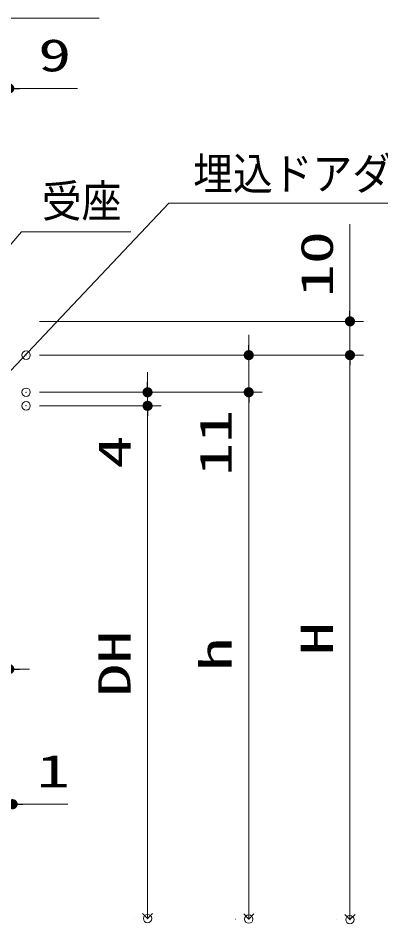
# Model space of a CAD drawing. Units: millimetres, scale not verified. Extents: x -1348 to 1306, y -607 to 607.
# Drawn here: x 80.7 to 188.2, y -264.1 to 4.1 of the extents above; entities that cross this region are included whole.
import ezdxf
from ezdxf.enums import TextEntityAlignment as Align

# ---------------------------------------------------------------- set-up
doc = ezdxf.new("R2010")
doc.units = ezdxf.units.MM
doc.header["$LTSCALE"] = 5
doc.header["$PDMODE"] = 32
doc.header["$PDSIZE"] = 2.5
for name, color, linetype, lineweight in [('0-D_線(白)', 7, 'Continuous', 30), ('1-1_寸法線', 3, 'Continuous', 13), ('1-4_DEFPOINTS', 7, 'Continuous', 5), ('1-5_0', 3, 'Continuous', 25)]:
    doc.layers.add(name, color=color, linetype=linetype, lineweight=lineweight)
doc.styles.add('ＭＳ ゴシック', font='')
doc.styles.get('ＭＳ ゴシック').set_extended_font_data('MS Gothic')

# ---------------------------------------------------------------- blocks, each defined once
blk = doc.blocks.new('_DOT')
at = {"layer": '1-5_0'}
blk.add_line((-2.5, 0), (-5, 0), dxfattribs=at)
for points in [[(0, 0), (-2.5, 0), (-2.48, 0.313)], [(0, 0), (-2.48, -0.313), (-2.5, 0)], [(0, 0), (-2.48, 0.313), (-2.421, 0.622)], [(0, 0), (-2.421, -0.622), (-2.48, -0.313)], [(0, 0), (-2.421, 0.622), (-2.324, 0.92)], [(0, 0), (-2.324, -0.92), (-2.421, -0.622)], [(0, 0), (-2.324, 0.92), (-2.191, 1.204)], [(0, 0), (-2.191, -1.204), (-2.324, -0.92)], [(0, 0), (-2.191, 1.204), (-2.023, 1.469)], [(0, 0), (-2.023, -1.469), (-2.191, -1.204)], [(0, 0), (-2.023, 1.469), (-1.822, 1.711)], [(0, 0), (-1.822, -1.711), (-2.023, -1.469)], [(0, 0), (-1.822, 1.711), (-1.594, 1.926)], [(0, 0), (-1.594, -1.926), (-1.822, -1.711)], [(0, 0), (-1.594, 1.926), (-1.34, 2.111)], [(0, 0), (-1.34, -2.111), (-1.594, -1.926)], [(0, 0), (-1.34, 2.111), (-1.064, 2.262)], [(0, 0), (-1.064, -2.262), (-1.34, -2.111)], [(0, 0), (-1.064, 2.262), (-0.773, 2.378)], [(0, 0), (-0.773, -2.378), (-1.064, -2.262)], [(0, 0), (-0.773, 2.378), (-0.468, 2.456)], [(0, 0), (-0.468, -2.456), (-0.773, -2.378)], [(0, 0), (-0.468, 2.456), (-0.157, 2.495)], [(0, 0), (-0.157, -2.495), (-0.468, -2.456)], [(0, 0), (-0.157, 2.495), (0.157, 2.495)], [(0, 0), (0.157, -2.495), (-0.157, -2.495)], [(0, 0), (0.157, 2.495), (0.468, 2.456)], [(0, 0), (0.468, 2.456), (0.773, 2.378)], [(0, 0), (0.773, 2.378), (1.064, 2.262)], [(0, 0), (1.064, 2.262), (1.34, 2.111)], [(0, 0), (1.34, 2.111), (1.594, 1.926)], [(0, 0), (1.594, 1.926), (1.822, 1.711)], [(0, 0), (1.822, 1.711), (2.023, 1.469)], [(0, 0), (2.023, 1.469), (2.191, 1.204)], [(0, 0), (2.191, 1.204), (2.324, 0.92)], [(0, 0), (2.324, 0.92), (2.421, 0.622)], [(0, 0), (2.421, 0.622), (2.48, 0.313)], [(0, 0), (2.48, 0.313), (2.5, 0)], [(0, 0), (0.468, -2.456), (0.157, -2.495)], [(0, 0), (0.773, -2.378), (0.468, -2.456)], [(0, 0), (1.064, -2.262), (0.773, -2.378)], [(0, 0), (1.34, -2.111), (1.064, -2.262)], [(0, 0), (1.594, -1.926), (1.34, -2.111)], [(0, 0), (1.822, -1.711), (1.594, -1.926)], [(0, 0), (2.023, -1.469), (1.822, -1.711)], [(0, 0), (2.191, -1.204), (2.023, -1.469)], [(0, 0), (2.324, -0.92), (2.191, -1.204)], [(0, 0), (2.421, -0.622), (2.324, -0.92)], [(0, 0), (2.48, -0.313), (2.421, -0.622)], [(0, 0), (2.5, 0), (2.48, -0.313)]]:
    blk.add_solid(points, dxfattribs=at)
blk = doc.blocks.new('_Open90')
at = {"layer": '1-5_0', "lineweight": 13}
blk.add_line((0, 0), (-5, 0), dxfattribs=at)
blk.add_lwpolyline([(-2.5, 2.5), (0, 0), (-2.5, -2.5)], dxfattribs=at)

msp = doc.modelspace()

# ---------------------------------------------------------------- linework, layer by layer
at = {"layer": '0-D_線(白)'}
msp.add_line((119.064, -262.557), (119.114, -262.557), dxfattribs=at)
at = {"layer": '1-1_寸法線'}
for p, q in [((81.064, -16.685), (98.254, -16.685)), ((179.064, -82.685), (179.064, -56.923)), ((87.064, -85.685), (183.064, -85.685)), ((179.064, -95.685), (179.064, -85.685)), ((149.064, -92.685), (149.064, -89.685)), ((87.064, -95.685), (153.064, -95.685)), ((87.064, -95.685), (183.064, -95.685)), ((87.064, -95.685), (183.064, -95.685)), ((149.064, -95.685), (149.064, -106.685)), ((179.064, -98.685), (179.064, -101.685)), ((179.064, -259.864), (179.064, -98.685)), ((119.064, -103.685), (119.064, -100.685)), ((87.064, -106.685), (153.064, -106.685)), ((87.064, -106.685), (123.064, -106.685)), ((87.064, -106.685), (153.064, -106.685)), ((119.064, -106.685), (119.064, -110.685)), ((149.064, -109.685), (149.064, -132.59)), ((149.064, -259.683), (149.064, -109.685)), ((87.064, -110.685), (123.064, -110.685)), ((87.064, -110.685), (123.064, -110.685)), ((119.064, -113.685), (119.064, -131.828)), ((119.064, -259.557), (119.064, -113.685)), ((81.064, -188.669), (84.064, -188.669)), ((82.064, -228.669), (95.445, -228.669)), ((115.064, -262.557), (115.114, -262.557)), ((145.064, -262.683), (145.114, -262.683)), ((175.064, -262.864), (175.114, -262.864))]:
    msp.add_line(p, q, dxfattribs=at)
for points in [[(62.814, -16.685), (67.631, 4.128), (104.679, 4.128)], [(262.836, -50.648), (125.383, -50.648), (51.564, -128.631)], [(114.127, -59.189), (81.661, -59.189), (52.371, -93.562)]]:
    msp.add_lwpolyline(points, dxfattribs=at)
at = {"layer": '1-4_DEFPOINTS'}
for p in [(179.064, -85.685), (83.064, -95.685), (149.064, -95.685), (179.064, -95.685), (83.064, -106.685), (149.064, -106.685), (83.064, -110.685), (119.064, -110.685), (119.064, -110.685), (119.064, -262.557), (149.064, -262.683), (179.064, -262.864)]:
    msp.add_point(p, dxfattribs=at)

# ---------------------------------------------------------------- block references
at = {"layer": '1-1_寸法線', "xscale": 0.6, "yscale": 0.6}
for name, p, rotation in [('_DOT', (78.064, -16.685), 180), ('_DOT', (179.064, -85.685), 270), ('_DOT', (149.064, -95.685), 270), ('_DOT', (179.064, -95.685), 90), ('_DOT', (179.064, -95.685), 90), ('_DOT', (119.064, -106.685), 270), ('_DOT', (149.064, -106.685), 90), ('_DOT', (149.064, -106.685), 90), ('_DOT', (119.064, -110.685), 90), ('_DOT', (119.064, -110.685), 90), ('_DOT', (78.064, -188.669), 180), ('_DOT', (79.064, -228.669), 180), ('_Open90', (119.064, -262.557), 270), ('_Open90', (149.064, -262.683), 270), ('_Open90', (179.064, -262.864), 270)]:
    msp.add_blockref(name, p, dxfattribs=dict(at, rotation=rotation))

# ---------------------------------------------------------------- texts
at = {"layer": '1-1_寸法線', "style": 'ＭＳ ゴシック'}
for s, width, p in [('9', 1.5, (86.635, -14.536)), ('埋込ドアダンパー本体', 0.9, (132.593, -49.62)), ('受座', 0.9, (87.739, -57.74)), ('1', 1.5, (86.207, -226.519))]:
    msp.add_text(s, height=9.604, dxfattribs=dict(at, width=width)).set_placement(p, align=Align.BOTTOM_LEFT)
at = {"layer": '1-1_寸法線', "style": 'ＭＳ ゴシック', "width": 1.5}
for s, p in [('10', (176.914, -78.542)), ('11', (146.914, -131.447)), ('4', (116.914, -129.257)), ('H', (176.914, -184.513)), ('DH', (116.914, -196.859)), ('h', (146.914, -189.208))]:
    msp.add_text(s, height=9.604, rotation=90, dxfattribs=at).set_placement(p, align=Align.BOTTOM_LEFT)

doc.saveas('drawing.dxf')
